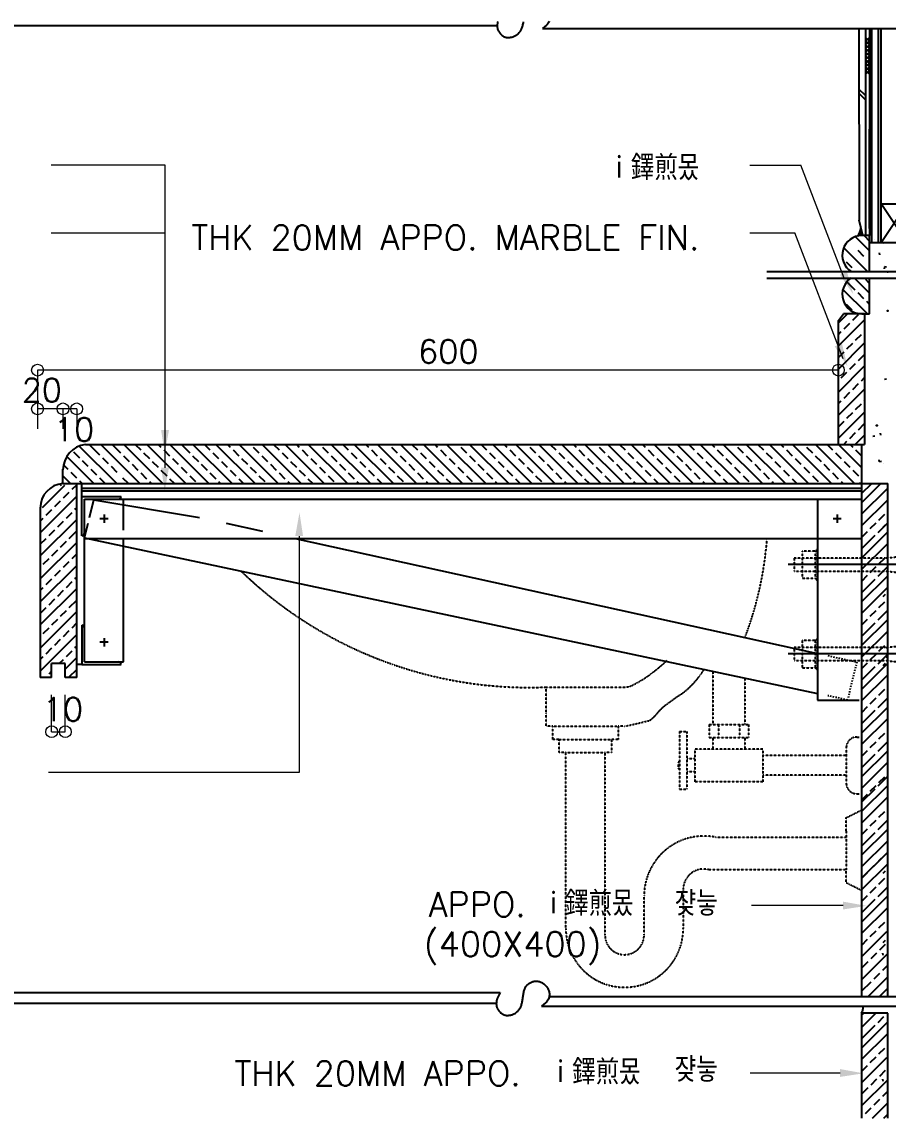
# Model space of a CAD drawing. Header units: inches. Extents: x -1249499 to 290957, y -589671 to 1013543.
# Drawn here: x -890454 to -889821, y 251000 to 251800 of the extents above; entities that cross this region are included whole.
import ezdxf

# ---------------------------------------------------------------- set-up
doc = ezdxf.new("R2010")
doc.units = ezdxf.units.IN
doc.header["$MEASUREMENT"] = 0
doc.linetypes.add('HIDDEN', pattern=[2, 1, -1])
doc.linetypes.add('HIDDEN2', pattern=[0.1875, 0.125, -0.0625])
for name, color, linetype in [('3', 2, 'Continuous'), ('31', 54, 'Continuous'), ('5', 5, 'Continuous'), ('9', 9, 'Continuous')]:
    doc.layers.add(name, color=color, linetype=linetype)
doc.layers.add('8', color=8, linetype='Continuous', lineweight=5)
doc.styles.add('HS', font='romans', dxfattribs={"bigfont": 'hs'})

# ---------------------------------------------------------------- blocks, each defined once
blk = doc.blocks.new('*X1538')
at = {"color": 0}
for p, q in [((12960.05, 20897.33), (12966.93, 20904.21)), ((12960.05, 20879.65), (12980.05, 20899.65)), ((12964.36, 20892.8), (12968.78, 20897.22)), ((12970.99, 20899.42), (12975.41, 20903.84)), ((12960.05, 20888.49), (12962.15, 20890.59)), ((12979.83, 20890.59), (12980.05, 20890.81)), ((12960.05, 20861.97), (12980.05, 20881.97)), ((12966.57, 20877.33), (12970.99, 20881.75)), ((12973.2, 20883.96), (12977.62, 20888.38)), ((12960.05, 20870.81), (12964.36, 20875.12)), ((12975.41, 20868.49), (12979.83, 20872.91)), ((12960.05, 20844.3), (12980.05, 20864.3)), ((12968.78, 20861.86), (12973.2, 20866.28)), ((12962.15, 20855.23), (12966.57, 20859.65)), ((12977.62, 20853.02), (12980.05, 20855.46)), ((12970.99, 20846.39), (12975.41, 20850.81)), ((12960.05, 20826.62), (12980.05, 20846.62)), ((12964.36, 20839.76), (12968.78, 20844.18)), ((12960.05, 20835.46), (12962.15, 20837.55)), ((12973.2, 20830.92), (12977.62, 20835.34)), ((12979.83, 20837.55), (12980.05, 20837.78)), ((12960.05, 20808.94), (12980.05, 20828.94)), ((12960.05, 20817.78), (12964.36, 20822.08)), ((12966.57, 20824.29), (12970.99, 20828.71)), ((12968.78, 20808.83), (12973.2, 20813.25)), ((12975.41, 20815.46), (12979.83, 20819.88)), ((12964.16, 20804.21), (12966.57, 20806.62)), ((12973, 20804.21), (12980.05, 20811.26))]:
    blk.add_line(p, q, dxfattribs=at)

msp = doc.modelspace()

# ---------------------------------------------------------------- linework, layer by layer
at = {"layer": '3'}
for p, q in [((-889842.47, 251795.23), (-889842.38, 251655.25)), ((-889837.7, 251795.23), (-889837.62, 251644.05)), ((-889834.85, 251795.23), (-889834.85, 251644.09)), ((-889826.28, 251638.62), (-889826.28, 251795.23)), ((-889834.85, 251649.11), (-889834.85, 251721.61)), ((-889834.85, 251662.68), (-889834.85, 251649.11)), ((-889839.59, 251644.05), (-889842.38, 251655.25)), ((-889834.72, 251644.1), (-889840.37, 251644)), ((-889834.72, 251617.74), (-889834.72, 251644.1)), ((-889826.28, 251638.62), (-889834.72, 251638.62)), ((-889834.72, 251586.86), (-889834.72, 251613.06)), ((-889857.46, 251582.11), (-889853.89, 251586.87)), ((-889838.41, 251586.87), (-889853.89, 251586.87)), ((-889840.37, 251586.86), (-889834.72, 251586.86)), ((-889838.41, 251586.87), (-889838.41, 251491.63)), ((-889857.46, 251491.63), (-889857.46, 251582.11)), ((-890407.31, 251491.63), (-889838.41, 251491.63)), ((-889840.54, 251491.63), (-889840.54, 251088.82)), ((-890423.65, 251463.06), (-890423.65, 251473.53)), ((-889824.41, 251477.37), (-889824.41, 251477.37)), ((-890423.65, 251463.06), (-889840.54, 251463.06)), ((-890413.65, 251321.63), (-890413.65, 251463.06)), ((-889840.54, 251463.06), (-889821.49, 251463.06)), ((-889821.49, 251088.82), (-889821.49, 251463.06)), ((-890440.22, 251445.06), (-890440.22, 251321.63)), ((-890431.93, 251321.63), (-890431.93, 251331.63)), ((-890421.93, 251331.63), (-890431.93, 251331.63)), ((-890421.93, 251321.63), (-890421.93, 251331.63)), ((-890431.93, 251321.63), (-890440.22, 251321.63)), ((-890413.65, 251321.63), (-890421.93, 251321.63)), ((-889821.49, 251076.61), (-889840.54, 251076.61)), ((-889840.54, 251076.61), (-889840.54, 251000.01)), ((-889821.49, 251000.01), (-889821.49, 251076.61))]:
    msp.add_line(p, q, dxfattribs=at)
msp.add_lwpolyline([(-889807.23, 251638.62), (-889826.28, 251638.62), (-889826.28, 251667.19), (-889807.23, 251667.19)], close=True, dxfattribs=at)
for centre, radius, start, end in [((-889840.37, 251629.71), 14.29, 90, 236.93324), ((-889840.37, 251601.14), 14.29, 123.45155, 270), ((-890404.69, 251472.85), 18.96, 97.95873, 179.37248), ((-890422.41, 251445.29), 17.81, 93.98161, 180.75089)]:
    msp.add_arc(centre, radius, start, end, dxfattribs=at)
at = {"layer": '31'}
for p, q in [((-890409.84, 251424.96), (-890409.84, 251463.06)), ((-890409.84, 251457.66), (-889840.54, 251457.66)), ((-890409.84, 251453.54), (-890381.27, 251453.54)), ((-890407.93, 251332.97), (-890407.93, 251451.63)), ((-890407.93, 251451.63), (-889840.54, 251451.63)), ((-890404.25, 251438.4), (-890401.11, 251451.17)), ((-890401.11, 251451.17), (-890323.96, 251438.4)), ((-890379.36, 251429.08), (-890379.36, 251451.63)), ((-889872.69, 251451.63), (-889872.69, 251304.93)), ((-890393.65, 251440.36), (-890393.65, 251434.33)), ((-889858.41, 251440.36), (-889858.41, 251434.33)), ((-890407.93, 251423.43), (-890405.3, 251434.12)), ((-890390.63, 251437.35), (-890396.66, 251437.35)), ((-890304.54, 251434.12), (-890278.06, 251428.3)), ((-889855.39, 251437.35), (-889861.42, 251437.35)), ((-890407.93, 251423.43), (-889872.69, 251309.89)), ((-890407.93, 251423.06), (-889840.54, 251423.06)), ((-890379.36, 251332.97), (-890379.36, 251423.06)), ((-890254.24, 251423.06), (-889872.69, 251339.14)), ((-890409.84, 251359.63), (-890409.84, 251331.06)), ((-890390.63, 251347.25), (-890396.66, 251347.25)), ((-890393.65, 251350.27), (-890393.65, 251344.24)), ((-890409.84, 251331.06), (-890413.65, 251331.06)), ((-890409.84, 251331.06), (-890381.27, 251331.06)), ((-890407.93, 251332.97), (-890379.36, 251332.97)), ((-889872.69, 251304.93), (-889842.22, 251304.93)), ((-889844.12, 251278.03), (-889842.22, 251278.03)), ((-889844.12, 251236.66), (-889842.22, 251236.66))]:
    msp.add_line(p, q, dxfattribs=at)
at = {"layer": '31', "linetype": 'HIDDEN2'}
for p, q in [((-889823.17, 251408.72), (-889793.43, 251411.84)), ((-889823.17, 251399.2), (-889793.43, 251396.08)), ((-889823.17, 251343.44), (-889793.43, 251346.56)), ((-889823.17, 251333.92), (-889793.43, 251330.8)), ((-889949.05, 251326.69), (-889949.05, 251287.34)), ((-889925.86, 251321.59), (-889925.86, 251287.34)), ((-890070.79, 251314.49), (-890042.22, 251314.49)), ((-890070.79, 251295.44), (-890070.79, 251314.49)), ((-890042.22, 251314.49), (-890013.65, 251314.49)), ((-889974.07, 251308.25), (-889985.08, 251300.2)), ((-890070.79, 251285.92), (-890070.79, 251295.44)), ((-890066.03, 251285.92), (-890070.79, 251285.92)), ((-890066.03, 251276.39), (-890066.03, 251285.92)), ((-890018.41, 251285.92), (-890018.41, 251276.39)), ((-890013.65, 251285.92), (-890018.41, 251285.92)), ((-889973.62, 251282.03), (-889973.62, 251240.07)), ((-889973.62, 251282.03), (-889968.1, 251282.03)), ((-889968.1, 251282.03), (-889968.1, 251240.07)), ((-889951.74, 251287.34), (-889951.74, 251277.81)), ((-889951.74, 251287.34), (-889923.17, 251287.34)), ((-889945.14, 251287.34), (-889945.14, 251277.81)), ((-889929.77, 251287.34), (-889929.77, 251277.81)), ((-889923.17, 251287.34), (-889923.17, 251277.81)), ((-890061.27, 251276.39), (-890066.03, 251276.39)), ((-890061.27, 251266.87), (-890061.27, 251276.39)), ((-890061.27, 251276.39), (-890023.17, 251276.39)), ((-890018.41, 251276.39), (-890023.17, 251276.39)), ((-890023.17, 251276.39), (-890023.17, 251266.87)), ((-889951.74, 251277.81), (-889923.17, 251277.81)), ((-889949.05, 251277.81), (-889949.05, 251269.25)), ((-889925.86, 251277.81), (-889925.86, 251269.25)), ((-890056.5, 251266.87), (-890061.27, 251266.87)), ((-890056.5, 251266.87), (-890027.93, 251266.87)), ((-890056.5, 251138.3), (-890056.5, 251266.87)), ((-890027.93, 251266.87), (-890027.93, 251133.54)), ((-890023.17, 251266.87), (-890027.93, 251266.87)), ((-889912.55, 251269.25), (-889962.37, 251269.25)), ((-889962.37, 251269.25), (-889962.37, 251245.44)), ((-889912.55, 251269.25), (-889912.55, 251245.44)), ((-889851.74, 251264.49), (-889912.55, 251264.49)), ((-889851.74, 251270.41), (-889851.74, 251244.28)), ((-889973.62, 251259.73), (-889974.58, 251259.73)), ((-889974.58, 251259.73), (-889974.58, 251254.96)), ((-889962.37, 251262.11), (-889968.1, 251262.11)), ((-889973.62, 251254.96), (-889974.58, 251254.96)), ((-889962.37, 251252.58), (-889968.1, 251252.58)), ((-889851.74, 251250.2), (-889912.55, 251250.2)), ((-889973.62, 251240.07), (-889968.1, 251240.07)), ((-889912.55, 251245.44), (-889962.37, 251245.44)), ((-889851.74, 251219.25), (-889840.54, 251224.85)), ((-889851.74, 251209.73), (-889851.74, 251219.25)), ((-889851.74, 251209.73), (-889851.74, 251181.16)), ((-889946.98, 251204.96), (-889851.74, 251204.96)), ((-889840.54, 251166.03), (-889851.74, 251171.63)), ((-889999.36, 251133.54), (-889999.36, 251162.11))]:
    msp.add_line(p, q, dxfattribs=at)
for points in [[(-889823.17, 251408.72), (-889872.69, 251408.72), (-889889.78, 251408.72), (-889889.78, 251399.2), (-889823.17, 251399.2)], [(-889872.69, 251415.5), (-889874.37, 251413.69), (-889884.04, 251413.69), (-889884.04, 251393.9), (-889874.37, 251393.9), (-889872.69, 251392.09), (-889872.69, 251415.5), (-889874.37, 251413.69), (-889874.37, 251393.9)], [(-889872.69, 251350.22), (-889874.37, 251348.41), (-889884.04, 251348.41), (-889884.04, 251328.62), (-889874.37, 251328.62), (-889872.69, 251326.81), (-889872.69, 251350.22), (-889874.37, 251348.41), (-889874.37, 251328.62)], [(-889823.17, 251343.44), (-889872.69, 251343.44), (-889889.78, 251343.44), (-889889.78, 251333.92), (-889823.17, 251333.92)]]:
    msp.add_lwpolyline(points, dxfattribs=at)
at = {"layer": '31', "linetype": 'HIDDEN'}
msp.add_lwpolyline([(-889865.16, 251337.48), (-889844.01, 251332.83), (-889850.84, 251305.09), (-889865.16, 251308.24)], dxfattribs=at)
at = {"layer": '31', "linetype": 'HIDDEN2'}
for points in [[(-890066.03, 251285.92), (-890042.22, 251285.92), (-890018.41, 251285.92, 0.009146)], [(-889851.74, 251171.63), (-889851.74, 251181.16), (-889951.74, 251181.16, 0.5), (-889970.79, 251166.87), (-889970.79, 251138.3, -1), (-890056.5, 251138.3), (-890056.5, 251143.06)]]:
    msp.add_lwpolyline(points, format="xyb", dxfattribs=at)
at = {"layer": '31'}
for centre, radius, start, end in [((-890383.18, 251453.54), 1.92, 273.84182, 359.80999), ((-890409.84, 251426.88), 1.92, 270.19001, 356.15818), ((-890409.84, 251357.72), 1.92, 3.84182, 89.80999), ((-890383.18, 251331.05), 1.92, 0.19001, 86.15818), ((-889850.18, 251081.91), 11, 331.19435, 358.25143)]:
    msp.add_arc(centre, radius, start, end, dxfattribs=at)
at = {"layer": '31', "linetype": 'HIDDEN2'}
for centre, radius, start, end in [((-890165.49, 251442.14), 256.64, 339.14924, 355.7373), ((-890083.14, 251617.66), 303.42, 226.05215, 272.33325), ((-890066.39, 251421.74), 121.26, 306.30066, 313.69951), ((-890040.87, 251383.95), 102.39, 323.1301, 326.89277), ((-890049.39, 251398.6), 92.55, 296.56505, 306.30066), ((-890012.96, 251363.02), 67.52, 314.04273, 323.1301), ((-890013.65, 251327.11), 12.62, 270, 296.56505), ((-889998.46, 251348.03), 46.65, 301.52195, 314.04273), ((-889955.63, 251266.15), 45.02, 130.85621, 141.01002), ((-890115.26, 251766.44), 491.14, 281.94026, 284.03624), ((-889997.21, 251294.24), 4.41, 284.03624, 306.28788), ((-890007.31, 251307.99), 21.48, 306.28788, 321.01002), ((-889844.12, 251270.41), 7.62, 90, 180), ((-889844.12, 251244.28), 7.62, 180, 270), ((-889955.64, 251162.11), 43.72, 78.57881, 180), ((-890013.65, 251133.54), 14.29, 180, 0)]:
    msp.add_arc(centre, radius, start, end, dxfattribs=at)
at = {"layer": '5', "linetype": 'Continuous'}
for p, q in [((-890690.01, 251797.43), (-890106.6, 251797.43)), ((-890073.53, 251795.23), (-889446.84, 251795.23)), ((-890697.48, 251091.61), (-890104.38, 251091.61)), ((-890068.6, 251088.82), (-889448.72, 251088.82)), ((-890697.48, 251083.82), (-890107.25, 251083.82)), ((-890074.17, 251081.61), (-889448.72, 251081.61))]:
    msp.add_line(p, q, dxfattribs=at)
at = {"layer": '5'}
for p, q in [((-889832.99, 251638.62), (-889832.99, 251795.23)), ((-889828.13, 251638.62), (-889828.13, 251795.23)), ((-889834.85, 251785.8), (-889837.7, 251788.65)), ((-889837.7, 251785.8), (-889834.85, 251788.65)), ((-889837.7, 251783.17), (-889834.85, 251786.02)), ((-889834.85, 251783.17), (-889837.7, 251786.02)), ((-889834.85, 251780.44), (-889837.7, 251783.29)), ((-889837.7, 251780.44), (-889834.85, 251783.29)), ((-889837.7, 251777.81), (-889834.85, 251780.66)), ((-889834.85, 251777.81), (-889837.7, 251780.66)), ((-889834.85, 251775.07), (-889837.7, 251777.93)), ((-889837.7, 251775.07), (-889834.85, 251777.93)), ((-889837.7, 251772.45), (-889834.85, 251775.3)), ((-889834.85, 251772.45), (-889837.7, 251775.3)), ((-889834.85, 251769.71), (-889837.7, 251772.57)), ((-889837.7, 251769.71), (-889834.85, 251772.57)), ((-889837.7, 251767.09), (-889834.85, 251769.94)), ((-889834.85, 251767.09), (-889837.7, 251769.94)), ((-889834.85, 251764.35), (-889837.7, 251767.21)), ((-889837.7, 251764.35), (-889834.85, 251767.21)), ((-889837.7, 251761.73), (-889834.85, 251764.58)), ((-889834.85, 251761.73), (-889837.7, 251764.58)), ((-889837.7, 251746.12), (-889842.47, 251750.89)), ((-889837.7, 251743.12), (-889842.47, 251747.88)), ((-889807.23, 251638.62), (-889826.28, 251667.19)), ((-889807.23, 251667.19), (-889826.28, 251638.62)), ((-889834.7, 251632.88), (-889845.04, 251643.22)), ((-889838.8, 251644.03), (-889834.72, 251639.95)), ((-889831.38, 251641.37), (-889831.38, 251641.37)), ((-889836.28, 251617.74), (-889853.61, 251635.08)), ((-889843.39, 251633.27), (-889839.18, 251629.06)), ((-889824.4, 251638.11), (-889824.4, 251638.11)), ((-889851.81, 251624.85), (-889847.6, 251620.64)), ((-889827.31, 251629.9), (-889827.57, 251631.43)), ((-889909.81, 251617.74), (-889750.82, 251617.74)), ((-889823.78, 251621.2), (-889824.04, 251619.67)), ((-889822.37, 251620.96), (-889823.78, 251621.2)), ((-889909.81, 251613.06), (-889753.16, 251613.06)), ((-889851.32, 251610.32), (-889845.5, 251604.49)), ((-889834.7, 251602), (-889845.77, 251613.06)), ((-889837.76, 251612.1), (-889835.41, 251609.75)), ((-889836.28, 251586.86), (-889854.19, 251604.77)), ((-889843.39, 251602.38), (-889839.18, 251598.18)), ((-889851.81, 251593.97), (-889847.6, 251589.76)), ((-889837.08, 251596.07), (-889834.72, 251593.72)), ((-889822.37, 251539.3), (-889823.78, 251539.06)), ((-889830.96, 251497.61), (-889832.36, 251497.37)), ((-889826.54, 251498.37), (-889826.8, 251499.91)), ((-890384.39, 251463.06), (-890411.5, 251490.17)), ((-890404.54, 251491.63), (-890396.96, 251484.05)), ((-890367.55, 251463.06), (-890396.12, 251491.63)), ((-890387.71, 251491.63), (-890381.58, 251485.51)), ((-890350.72, 251463.06), (-890379.29, 251491.63)), ((-890370.87, 251491.63), (-890366.85, 251487.61)), ((-890333.88, 251463.06), (-890362.45, 251491.63)), ((-890354.03, 251491.63), (-890352.12, 251489.72)), ((-890350.01, 251487.61), (-890345.8, 251483.4)), ((-890317.04, 251463.06), (-890345.62, 251491.63)), ((-890337.2, 251491.63), (-890331.07, 251485.51)), ((-890300.21, 251463.06), (-890328.78, 251491.63)), ((-890320.36, 251491.63), (-890316.34, 251487.61)), ((-890283.37, 251463.06), (-890311.94, 251491.63)), ((-890303.53, 251491.63), (-890301.61, 251489.72)), ((-890299.51, 251487.61), (-890295.3, 251483.4)), ((-890266.54, 251463.06), (-890295.11, 251491.63)), ((-890284.77, 251489.72), (-890280.57, 251485.51)), ((-890249.7, 251463.06), (-890278.27, 251491.63)), ((-890269.85, 251491.63), (-890265.83, 251487.61)), ((-890232.86, 251463.06), (-890261.44, 251491.63)), ((-890253.02, 251491.63), (-890251.1, 251489.72)), ((-890249, 251487.61), (-890244.79, 251483.4)), ((-890216.03, 251463.06), (-890244.6, 251491.63)), ((-890234.27, 251489.72), (-890230.06, 251485.51)), ((-890199.19, 251463.06), (-890227.76, 251491.63)), ((-890219.35, 251491.63), (-890215.33, 251487.61)), ((-890182.36, 251463.06), (-890210.93, 251491.63)), ((-890202.51, 251491.63), (-890200.6, 251489.72)), ((-890198.49, 251487.61), (-890194.28, 251483.4)), ((-890165.52, 251463.06), (-890194.09, 251491.63)), ((-890183.76, 251489.72), (-890179.55, 251485.51)), ((-890148.69, 251463.06), (-890177.26, 251491.63)), ((-890168.84, 251491.63), (-890164.82, 251487.61)), ((-890131.85, 251463.06), (-890160.42, 251491.63)), ((-890152, 251491.63), (-890150.09, 251489.72)), ((-890147.98, 251487.61), (-890143.77, 251483.4)), ((-890115.01, 251463.06), (-890143.58, 251491.63)), ((-890133.25, 251489.72), (-890129.04, 251485.51)), ((-890098.18, 251463.06), (-890126.75, 251491.63)), ((-890118.33, 251491.63), (-890114.31, 251487.61)), ((-890081.34, 251463.06), (-890109.91, 251491.63)), ((-890101.5, 251491.63), (-890099.58, 251489.72)), ((-890097.48, 251487.61), (-890093.27, 251483.4)), ((-890064.51, 251463.06), (-890093.08, 251491.63)), ((-890082.74, 251489.72), (-890078.54, 251485.51)), ((-890047.67, 251463.06), (-890076.24, 251491.63)), ((-890067.82, 251491.63), (-890063.8, 251487.61)), ((-890030.83, 251463.06), (-890059.41, 251491.63)), ((-890050.99, 251491.63), (-890049.07, 251489.72)), ((-890046.97, 251487.61), (-890042.76, 251483.4)), ((-890014, 251463.06), (-890042.57, 251491.63)), ((-890032.24, 251489.72), (-890028.03, 251485.51)), ((-889997.16, 251463.06), (-890025.73, 251491.63)), ((-890017.32, 251491.63), (-890013.3, 251487.61)), ((-889980.33, 251463.06), (-890008.9, 251491.63)), ((-890000.48, 251491.63), (-889998.56, 251489.72)), ((-889996.46, 251487.61), (-889992.25, 251483.4)), ((-889963.49, 251463.06), (-889992.06, 251491.63)), ((-889981.73, 251489.72), (-889977.52, 251485.51)), ((-889946.65, 251463.06), (-889975.23, 251491.63)), ((-889966.81, 251491.63), (-889962.79, 251487.61)), ((-889929.82, 251463.06), (-889958.39, 251491.63)), ((-889949.97, 251491.63), (-889948.06, 251489.72)), ((-889945.95, 251487.61), (-889941.74, 251483.4)), ((-889912.98, 251463.06), (-889941.55, 251491.63)), ((-889931.22, 251489.72), (-889927.01, 251485.51)), ((-889896.15, 251463.06), (-889924.72, 251491.63)), ((-889916.3, 251491.63), (-889912.28, 251487.61)), ((-889879.31, 251463.06), (-889907.88, 251491.63)), ((-889899.46, 251491.63), (-889897.55, 251489.72)), ((-889895.45, 251487.61), (-889891.24, 251483.4)), ((-889862.48, 251463.06), (-889891.05, 251491.63)), ((-889880.71, 251489.72), (-889876.5, 251485.51)), ((-889877.48, 251491.35), (-889877.2, 251491.63)), ((-889845.64, 251463.06), (-889874.21, 251491.63)), ((-889865.79, 251491.63), (-889861.77, 251487.61)), ((-889840.54, 251474.8), (-889857.38, 251491.63)), ((-889848.96, 251491.63), (-889847.04, 251489.72)), ((-889844.94, 251487.61), (-889840.73, 251483.4)), ((-890401.22, 251463.06), (-890420.88, 251482.72)), ((-890415.9, 251486.15), (-890411.69, 251481.94)), ((-890409.58, 251479.84), (-890405.38, 251475.63)), ((-890394.85, 251481.94), (-890390.64, 251477.73)), ((-890379.48, 251483.4), (-890375.27, 251479.19)), ((-890364.75, 251485.51), (-890360.54, 251481.3)), ((-890343.7, 251481.3), (-890339.49, 251477.09)), ((-890328.97, 251483.4), (-890324.76, 251479.19)), ((-890314.24, 251485.51), (-890310.03, 251481.3)), ((-890293.19, 251481.3), (-890288.98, 251477.09)), ((-890278.46, 251483.4), (-890274.25, 251479.19)), ((-890263.73, 251485.51), (-890259.52, 251481.3)), ((-890242.69, 251481.3), (-890238.48, 251477.09)), ((-890227.95, 251483.4), (-890223.74, 251479.19)), ((-890213.22, 251485.51), (-890209.01, 251481.3)), ((-890192.18, 251481.3), (-890187.97, 251477.09)), ((-890177.45, 251483.4), (-890173.24, 251479.19)), ((-890162.71, 251485.51), (-890158.51, 251481.3)), ((-890141.67, 251481.3), (-890137.46, 251477.09)), ((-890126.94, 251483.4), (-890122.73, 251479.19)), ((-890112.21, 251485.51), (-890108, 251481.3)), ((-890091.16, 251481.3), (-890086.95, 251477.09)), ((-890076.43, 251483.4), (-890072.22, 251479.19)), ((-890061.7, 251485.51), (-890057.49, 251481.3)), ((-890040.65, 251481.3), (-890036.45, 251477.09)), ((-890025.92, 251483.4), (-890021.71, 251479.19)), ((-890011.19, 251485.51), (-890006.98, 251481.3)), ((-889990.15, 251481.3), (-889985.94, 251477.09)), ((-889975.42, 251483.4), (-889971.21, 251479.19)), ((-889960.68, 251485.51), (-889956.48, 251481.3)), ((-889939.64, 251481.3), (-889935.43, 251477.09)), ((-889924.91, 251483.4), (-889920.7, 251479.19)), ((-889910.18, 251485.51), (-889905.97, 251481.3)), ((-889889.13, 251481.3), (-889884.92, 251477.09)), ((-889874.4, 251483.4), (-889870.19, 251479.19)), ((-889859.67, 251485.51), (-889855.46, 251481.3)), ((-889827.51, 251478.85), (-889827.77, 251480.38)), ((-890423.26, 251476.68), (-890420.11, 251473.53)), ((-890403.27, 251473.53), (-890399.06, 251469.32)), ((-890388.54, 251475.63), (-890384.33, 251471.42)), ((-890373.16, 251477.09), (-890368.95, 251472.88)), ((-890358.43, 251479.19), (-890354.22, 251474.99)), ((-890352.12, 251472.88), (-890347.91, 251468.67)), ((-890337.39, 251474.99), (-890333.18, 251470.78)), ((-890322.66, 251477.09), (-890318.45, 251472.88)), ((-890307.92, 251479.19), (-890303.72, 251474.99)), ((-890301.61, 251472.88), (-890297.4, 251468.67)), ((-890286.88, 251474.99), (-890282.67, 251470.78)), ((-890272.15, 251477.09), (-890267.94, 251472.88)), ((-890257.42, 251479.19), (-890253.21, 251474.99)), ((-890251.1, 251472.88), (-890246.89, 251468.67)), ((-890236.37, 251474.99), (-890232.16, 251470.78)), ((-890221.64, 251477.09), (-890217.43, 251472.88)), ((-890206.91, 251479.19), (-890202.7, 251474.99)), ((-890200.6, 251472.88), (-890196.39, 251468.67)), ((-890185.86, 251474.99), (-890181.66, 251470.78)), ((-890171.13, 251477.09), (-890166.92, 251472.88)), ((-890156.4, 251479.19), (-890152.19, 251474.99)), ((-890150.09, 251472.88), (-890145.88, 251468.67)), ((-890135.36, 251474.99), (-890131.15, 251470.78)), ((-890120.63, 251477.09), (-890116.42, 251472.88)), ((-890105.89, 251479.19), (-890101.68, 251474.99)), ((-890099.58, 251472.88), (-890095.37, 251468.67)), ((-890084.85, 251474.99), (-890080.64, 251470.78)), ((-890070.12, 251477.09), (-890065.91, 251472.88)), ((-890055.39, 251479.19), (-890051.18, 251474.99)), ((-890049.07, 251472.88), (-890044.86, 251468.67)), ((-890034.34, 251474.99), (-890030.13, 251470.78)), ((-890019.61, 251477.09), (-890015.4, 251472.88)), ((-890004.88, 251479.19), (-890000.67, 251474.99)), ((-889998.56, 251472.88), (-889994.36, 251468.67)), ((-889983.83, 251474.99), (-889979.62, 251470.78)), ((-889969.1, 251477.09), (-889964.89, 251472.88)), ((-889954.37, 251479.19), (-889950.16, 251474.99)), ((-889948.06, 251472.88), (-889943.85, 251468.67)), ((-889933.33, 251474.99), (-889929.12, 251470.78)), ((-889918.59, 251477.09), (-889914.39, 251472.88)), ((-889903.86, 251479.19), (-889899.65, 251474.99)), ((-889897.55, 251472.88), (-889893.34, 251468.67)), ((-889882.82, 251474.99), (-889878.61, 251470.78)), ((-889868.09, 251477.09), (-889863.88, 251472.88)), ((-889853.36, 251479.19), (-889849.15, 251474.99)), ((-889847.04, 251472.88), (-889842.83, 251468.67)), ((-889826.1, 251479.09), (-889827.51, 251478.85)), ((-890418.06, 251463.06), (-890423.65, 251468.65)), ((-890418, 251471.42), (-890413.79, 251467.21)), ((-890411.69, 251465.11), (-890409.64, 251463.06)), ((-890396.96, 251467.21), (-890392.75, 251463)), ((-890380.12, 251467.21), (-890375.91, 251463)), ((-890366.85, 251470.78), (-890362.64, 251466.57)), ((-890360.54, 251464.46), (-890359.13, 251463.06)), ((-890345.8, 251466.57), (-890342.3, 251463.06)), ((-890331.07, 251468.67), (-890326.86, 251464.46)), ((-890316.34, 251470.78), (-890312.13, 251466.57)), ((-890310.03, 251464.46), (-890308.63, 251463.06)), ((-890295.3, 251466.57), (-890291.79, 251463.06)), ((-890280.57, 251468.67), (-890276.36, 251464.46)), ((-890265.83, 251470.78), (-890261.63, 251466.57)), ((-890259.52, 251464.46), (-890258.12, 251463.06)), ((-890244.79, 251466.57), (-890241.28, 251463.06)), ((-890230.06, 251468.67), (-890225.85, 251464.46)), ((-890215.33, 251470.78), (-890211.12, 251466.57)), ((-890209.01, 251464.46), (-890207.61, 251463.06)), ((-890194.28, 251466.57), (-890190.77, 251463.06)), ((-890179.55, 251468.67), (-890175.34, 251464.46)), ((-890164.82, 251470.78), (-890160.61, 251466.57)), ((-890158.51, 251464.46), (-890157.1, 251463.06)), ((-890143.77, 251466.57), (-890140.27, 251463.06)), ((-890129.04, 251468.67), (-890124.83, 251464.46)), ((-890114.31, 251470.78), (-890110.1, 251466.57)), ((-890108, 251464.46), (-890106.6, 251463.06)), ((-890093.27, 251466.57), (-890089.76, 251463.06)), ((-890078.54, 251468.67), (-890074.33, 251464.46)), ((-890063.8, 251470.78), (-890059.59, 251466.57)), ((-890057.49, 251464.46), (-890056.09, 251463.06)), ((-890042.76, 251466.57), (-890039.25, 251463.06)), ((-890028.03, 251468.67), (-890023.82, 251464.46)), ((-890013.3, 251470.78), (-890009.09, 251466.57)), ((-890006.98, 251464.46), (-890005.58, 251463.06)), ((-889992.25, 251466.57), (-889988.74, 251463.06)), ((-889977.52, 251468.67), (-889973.31, 251464.46)), ((-889962.79, 251470.78), (-889958.58, 251466.57)), ((-889956.48, 251464.46), (-889955.07, 251463.06)), ((-889941.74, 251466.57), (-889938.24, 251463.06)), ((-889927.01, 251468.67), (-889922.8, 251464.46)), ((-889912.28, 251470.78), (-889908.07, 251466.57)), ((-889905.97, 251464.46), (-889904.57, 251463.06)), ((-889891.24, 251466.57), (-889887.73, 251463.06)), ((-889876.5, 251468.67), (-889872.3, 251464.46)), ((-889861.77, 251470.78), (-889857.56, 251466.57)), ((-889855.46, 251464.46), (-889854.06, 251463.06)), ((-889840.73, 251466.57), (-889840.54, 251466.38)), ((-890422.63, 251461.61), (-890438.78, 251445.46)), ((-890426.42, 251463), (-890425.02, 251461.6)), ((-890423.29, 251452.52), (-890419.08, 251456.73)), ((-890416.98, 251458.84), (-890413.65, 251462.17)), ((-890409.84, 251459.57), (-889840.54, 251459.57)), ((-890401.5, 251462.89), (-890401.32, 251463.06)), ((-889840.54, 251463.06), (-889842.22, 251463.06)), ((-889841.68, 251462.97), (-889841.59, 251463.06)), ((-889840.54, 251449.04), (-889826.52, 251463.06)), ((-889840.54, 251455.72), (-889833.2, 251463.06)), ((-889840.54, 251440.62), (-889821.49, 251459.67)), ((-890413.65, 251453.75), (-890440.22, 251427.18)), ((-890429.61, 251446.21), (-890425.4, 251450.42)), ((-889840.54, 251432.2), (-889821.49, 251451.25)), ((-890435.92, 251439.9), (-890431.71, 251444.1)), ((-890421.19, 251437.79), (-890416.98, 251442)), ((-890414.88, 251444.1), (-890413.65, 251445.33)), ((-889827.86, 251436.46), (-889823.66, 251440.67)), ((-890440.22, 251435.6), (-890438.02, 251437.79)), ((-890413.65, 251436.91), (-890440.22, 251410.34)), ((-890427.5, 251431.48), (-890423.29, 251435.69)), ((-889834.18, 251430.15), (-889829.97, 251434.35)), ((-889828.49, 251427.42), (-889821.49, 251434.41)), ((-889824.85, 251431.22), (-889823.17, 251432.9)), ((-890433.82, 251425.16), (-890429.61, 251429.37)), ((-890419.08, 251423.06), (-890413.65, 251428.5)), ((-889840.54, 251408.68), (-889821.49, 251427.73)), ((-889840.54, 251415.36), (-889830.59, 251425.31)), ((-889840.49, 251423.83), (-889836.28, 251428.04)), ((-890440.22, 251418.76), (-890435.92, 251423.06)), ((-890413.65, 251420.08), (-890440.22, 251393.51)), ((-890425.4, 251416.75), (-890421.19, 251420.96)), ((-889840.54, 251400.26), (-889821.49, 251419.31)), ((-890438.02, 251404.12), (-890433.82, 251408.33)), ((-890431.71, 251410.43), (-890427.5, 251414.64)), ((-890416.98, 251408.33), (-890413.65, 251411.66)), ((-889827.86, 251404.52), (-889823.66, 251408.73)), ((-890413.65, 251403.24), (-890440.22, 251376.67)), ((-890440.22, 251401.93), (-890440.13, 251402.01)), ((-890429.61, 251395.7), (-890425.4, 251399.91)), ((-890423.29, 251402.01), (-890419.08, 251406.22)), ((-889834.18, 251398.21), (-889829.97, 251402.42)), ((-889828.49, 251395.48), (-889821.49, 251402.48)), ((-890435.92, 251389.39), (-890431.71, 251393.6)), ((-890414.88, 251393.6), (-890413.65, 251394.83)), ((-889840.54, 251376.75), (-889821.49, 251395.79)), ((-889840.54, 251383.43), (-889830.59, 251393.38)), ((-889840.49, 251391.9), (-889836.28, 251396.1)), ((-890440.22, 251385.09), (-890438.02, 251387.28)), ((-890413.65, 251386.41), (-890440.22, 251359.84)), ((-890427.5, 251380.97), (-890423.29, 251385.18)), ((-890421.19, 251387.28), (-890416.98, 251391.49)), ((-889840.54, 251368.33), (-889821.49, 251387.37)), ((-890433.82, 251374.66), (-890429.61, 251378.87)), ((-890419.08, 251372.55), (-890413.65, 251377.99)), ((-889827.86, 251372.59), (-889823.66, 251376.8)), ((-889824.85, 251380.72), (-889823.17, 251382.39)), ((-890440.22, 251368.25), (-890435.92, 251372.55)), ((-890413.47, 251369.75), (-890440.22, 251343)), ((-890425.4, 251366.24), (-890421.19, 251370.45)), ((-889834.18, 251366.27), (-889829.97, 251370.48)), ((-889828.49, 251363.55), (-889821.49, 251370.54)), ((-890431.71, 251359.93), (-890427.5, 251364.13)), ((-890416.98, 251357.82), (-890413.47, 251361.33)), ((-889840.54, 251344.81), (-889821.49, 251363.86)), ((-889840.54, 251351.49), (-889830.59, 251361.44)), ((-889840.49, 251359.96), (-889836.28, 251364.17)), ((-890413.47, 251352.91), (-890440.22, 251326.16)), ((-890438.02, 251353.61), (-890433.82, 251357.82)), ((-890423.29, 251351.51), (-890419.08, 251355.72)), ((-889840.54, 251336.39), (-889821.49, 251355.44)), ((-890440.22, 251351.42), (-890440.13, 251351.51)), ((-890429.61, 251345.19), (-890425.4, 251349.4)), ((-890414.88, 251343.09), (-890413.47, 251344.49)), ((-889827.86, 251340.65), (-889823.66, 251344.86)), ((-890440.22, 251334.58), (-890438.02, 251336.78)), ((-890435.92, 251338.88), (-890431.71, 251343.09)), ((-890413.47, 251336.07), (-890421.93, 251327.61)), ((-890421.19, 251336.78), (-890416.98, 251340.98)), ((-889834.18, 251334.34), (-889829.97, 251338.55)), ((-889828.49, 251331.61), (-889821.49, 251338.6)), ((-890426.33, 251331.63), (-890423.29, 251334.67)), ((-889840.54, 251312.87), (-889821.49, 251331.92)), ((-889840.54, 251319.56), (-889830.59, 251329.51)), ((-889840.49, 251328.02), (-889836.28, 251332.23)), ((-889824.85, 251330.21), (-889823.17, 251331.88)), ((-890436.33, 251321.63), (-890435.92, 251322.04)), ((-890433.82, 251324.15), (-890431.93, 251326.03)), ((-890419.08, 251322.04), (-890413.65, 251327.48)), ((-889840.54, 251304.45), (-889821.49, 251323.5)), ((-889827.86, 251308.71), (-889823.66, 251312.92)), ((-889834.18, 251302.4), (-889829.97, 251306.61)), ((-889828.49, 251299.67), (-889821.49, 251306.67)), ((-889840.54, 251280.94), (-889821.49, 251299.98)), ((-889840.54, 251287.62), (-889830.59, 251297.57)), ((-889840.49, 251296.09), (-889836.28, 251300.3)), ((-889840.54, 251272.52), (-889821.49, 251291.57)), ((-889827.86, 251276.78), (-889823.66, 251280.99)), ((-889834.18, 251270.46), (-889829.97, 251274.67)), ((-889828.49, 251267.74), (-889821.49, 251274.73)), ((-889840.54, 251249), (-889821.49, 251268.05)), ((-889840.54, 251255.68), (-889830.59, 251265.63)), ((-889840.49, 251264.15), (-889836.28, 251268.36)), ((-889840.54, 251240.58), (-889821.49, 251259.63)), ((-889828.49, 251242.48), (-889821.49, 251249.48)), ((-889827.86, 251244.84), (-889823.66, 251249.05)), ((-889840.54, 251223.75), (-889821.49, 251242.79)), ((-889840.54, 251230.43), (-889830.59, 251240.38)), ((-889834.18, 251238.53), (-889829.97, 251242.74)), ((-889840.54, 251215.33), (-889821.49, 251234.38)), ((-889840.49, 251232.21), (-889836.28, 251236.42)), ((-889827.86, 251219.59), (-889823.66, 251223.8)), ((-889834.18, 251213.27), (-889829.97, 251217.48)), ((-889828.49, 251210.55), (-889821.49, 251217.54)), ((-889840.54, 251191.81), (-889821.49, 251210.86)), ((-889840.54, 251198.49), (-889830.59, 251208.44)), ((-889840.49, 251206.96), (-889836.28, 251211.17)), ((-889840.54, 251183.39), (-889821.49, 251202.44)), ((-889840.54, 251174.97), (-889821.49, 251194.02)), ((-889827.86, 251187.65), (-889823.66, 251191.86)), ((-889840.54, 251166.56), (-889821.49, 251185.6)), ((-889834.18, 251181.34), (-889829.97, 251185.55)), ((-889840.49, 251175.02), (-889836.28, 251179.23)), ((-889824.85, 251178.69), (-889823.17, 251180.36)), ((-889834.18, 251164.5), (-889829.97, 251168.71)), ((-889828.49, 251161.78), (-889821.49, 251168.77)), ((-889827.86, 251170.82), (-889823.66, 251175.02)), ((-889840.54, 251143.04), (-889821.49, 251162.09)), ((-889840.54, 251149.72), (-889830.59, 251159.67)), ((-889840.49, 251158.19), (-889836.28, 251162.4)), ((-889840.54, 251134.62), (-889821.49, 251153.67)), ((-889840.54, 251117.78), (-889822.12, 251136.21)), ((-889834.18, 251132.57), (-889829.97, 251136.77)), ((-889827.86, 251138.88), (-889823.66, 251143.09)), ((-889840.49, 251126.25), (-889836.28, 251130.46)), ((-889824.85, 251128.18), (-889823.17, 251129.85)), ((-889840.54, 251100.95), (-889821.49, 251120)), ((-889833.56, 251116.35), (-889829.35, 251120.56)), ((-889827.24, 251122.67), (-889823.03, 251126.87)), ((-889824.91, 251118.84), (-889825.17, 251120.37)), ((-889839.87, 251110.04), (-889835.66, 251114.25)), ((-889825.14, 251107.93), (-889821.49, 251111.58)), ((-889831.45, 251101.62), (-889827.24, 251105.83)), ((-889840.54, 251092.53), (-889833.56, 251099.52)), ((-889835.84, 251088.82), (-889821.49, 251103.16)), ((-889827.42, 251088.82), (-889821.49, 251094.74)), ((-889840.54, 251066.18), (-889830.11, 251076.61)), ((-889840.54, 251075.03), (-889838.95, 251076.61)), ((-889828.49, 251069.82), (-889824.28, 251074.02)), ((-889840.54, 251051.08), (-889821.49, 251070.13)), ((-889840.54, 251057.76), (-889830.59, 251067.71)), ((-889840.54, 251042.66), (-889821.49, 251061.71)), ((-889827.86, 251046.92), (-889823.66, 251051.13)), ((-889840.54, 251025.82), (-889822.12, 251044.25)), ((-889834.18, 251040.61), (-889829.97, 251044.81)), ((-889840.49, 251034.29), (-889836.28, 251038.5)), ((-889827.24, 251030.71), (-889823.03, 251034.91)), ((-889840.54, 251008.99), (-889821.49, 251028.04)), ((-889833.56, 251024.39), (-889829.35, 251028.6)), ((-889824.91, 251026.88), (-889825.17, 251028.41)), ((-889839.87, 251018.08), (-889835.66, 251022.29)), ((-889825.14, 251015.97), (-889821.49, 251019.62)), ((-889832.68, 251000.01), (-889821.49, 251011.2)), ((-889831.45, 251009.66), (-889827.24, 251013.87)), ((-889837.76, 251003.35), (-889833.56, 251007.56)), ((-889824.26, 251000.01), (-889821.49, 251002.78))]:
    msp.add_line(p, q, dxfattribs=at)
at = {"layer": '5', "linetype": 'Continuous'}
for points in [[(-890106.18, 251800.22), (-890106.28, 251799.85), (-890106.37, 251799.46), (-890106.45, 251799.04), (-890106.51, 251798.62), (-890106.56, 251798.18), (-890106.59, 251797.73), (-890106.61, 251797.28), (-890106.6, 251796.83), (-890106.59, 251796.39), (-890106.55, 251795.94), (-890106.49, 251795.51), (-890106.4, 251795.07), (-890106.28, 251794.64), (-890106.13, 251794.2), (-890105.94, 251793.75), (-890105.71, 251793.3), (-890105.43, 251792.83), (-890105.11, 251792.35), (-890104.74, 251791.87), (-890104.34, 251791.39), (-890103.9, 251790.93), (-890103.43, 251790.48), (-890102.94, 251790.07), (-890102.42, 251789.7), (-890101.9, 251789.39), (-890101.36, 251789.13), (-890100.81, 251788.92), (-890100.26, 251788.77), (-890099.7, 251788.66), (-890099.14, 251788.6), (-890098.58, 251788.58), (-890098.01, 251788.59), (-890097.46, 251788.63), (-890096.9, 251788.69), (-890096.36, 251788.78), (-890095.81, 251788.9), (-890095.28, 251789.05), (-890094.75, 251789.23), (-890094.23, 251789.44), (-890093.71, 251789.67), (-890093.21, 251789.94), (-890092.71, 251790.24), (-890092.23, 251790.57), (-890091.76, 251790.94), (-890091.3, 251791.32), (-890090.87, 251791.74), (-890090.46, 251792.18), (-890090.07, 251792.64), (-890089.71, 251793.12), (-890089.38, 251793.63), (-890089.07, 251794.15), (-890088.8, 251794.7), (-890088.55, 251795.27), (-890088.32, 251795.86), (-890088.12, 251796.48), (-890087.94, 251797.13), (-890087.78, 251797.81), (-890087.65, 251798.51), (-890087.52, 251799.25), (-890087.41, 251800)], [(-890068.58, 251800.46), (-890068.93, 251799.75), (-890069.36, 251799.04), (-890069.91, 251798.32), (-890070.61, 251797.6), (-890073.53, 251795.23)], [(-890104.38, 251091.61), (-890106.57, 251087.28), (-890106.71, 251086.95), (-890106.83, 251086.6), (-890106.93, 251086.23), (-890107.02, 251085.84), (-890107.09, 251085.43), (-890107.15, 251085), (-890107.2, 251084.56), (-890107.24, 251084.12), (-890107.25, 251083.66), (-890107.25, 251083.21), (-890107.23, 251082.77), (-890107.19, 251082.33), (-890107.13, 251081.89), (-890107.04, 251081.45), (-890106.93, 251081.02), (-890106.77, 251080.58), (-890106.58, 251080.13), (-890106.35, 251079.68), (-890106.08, 251079.21), (-890105.75, 251078.73), (-890105.39, 251078.25), (-890104.98, 251077.77), (-890104.54, 251077.31), (-890104.08, 251076.86), (-890103.58, 251076.45), (-890103.07, 251076.09), (-890102.54, 251075.77), (-890102, 251075.51), (-890101.46, 251075.3), (-890100.9, 251075.15), (-890100.34, 251075.04), (-890099.78, 251074.98), (-890099.22, 251074.96), (-890098.66, 251074.97), (-890098.1, 251075.01), (-890097.55, 251075.07), (-890097, 251075.17), (-890096.46, 251075.29), (-890095.92, 251075.43), (-890095.4, 251075.61), (-890094.87, 251075.82), (-890094.36, 251076.05), (-890093.85, 251076.32), (-890093.36, 251076.62), (-890092.87, 251076.96), (-890092.4, 251077.32), (-890091.95, 251077.71), (-890091.52, 251078.12), (-890091.1, 251078.56), (-890090.72, 251079.02), (-890090.36, 251079.5), (-890090.02, 251080.01), (-890089.72, 251080.53), (-890089.44, 251081.08), (-890089.19, 251081.65), (-890088.97, 251082.24), (-890088.77, 251082.86), (-890088.59, 251083.51), (-890088.43, 251084.19), (-890088.29, 251084.9), (-890088.17, 251085.63), (-890088.06, 251086.38), (-890087.95, 251087.14), (-890087.85, 251087.91), (-890087.75, 251088.68), (-890087.64, 251089.45), (-890087.51, 251090.21), (-890087.38, 251090.95), (-890087.22, 251091.67), (-890087.05, 251092.38), (-890086.86, 251093.05), (-890086.65, 251093.7), (-890086.43, 251094.32), (-890086.18, 251094.9), (-890085.91, 251095.44), (-890085.62, 251095.94), (-890085.31, 251096.4), (-890084.98, 251096.82), (-890084.63, 251097.21), (-890084.25, 251097.57), (-890083.86, 251097.91), (-890083.45, 251098.21), (-890083.01, 251098.5), (-890082.56, 251098.76), (-890082.09, 251099.01), (-890081.6, 251099.23), (-890081.1, 251099.42), (-890080.59, 251099.59), (-890080.06, 251099.73), (-890079.53, 251099.84), (-890079, 251099.92), (-890078.46, 251099.97), (-890077.92, 251099.97), (-890077.37, 251099.95), (-890076.83, 251099.88), (-890076.28, 251099.77), (-890075.74, 251099.63), (-890075.19, 251099.44), (-890074.65, 251099.2), (-890074.12, 251098.93), (-890073.59, 251098.61), (-890073.07, 251098.25), (-890072.56, 251097.86), (-890072.07, 251097.44), (-890071.6, 251096.99), (-890071.15, 251096.52), (-890070.73, 251096.03), (-890070.33, 251095.53), (-890069.97, 251095), (-890069.64, 251094.46), (-890069.34, 251093.91), (-890069.08, 251093.34), (-890068.87, 251092.75), (-890068.69, 251092.15), (-890068.57, 251091.53), (-890068.49, 251090.9), (-890068.46, 251090.25), (-890068.49, 251089.59), (-890068.58, 251088.92), (-890068.73, 251088.23), (-890068.94, 251087.54), (-890069.22, 251086.84), (-890069.58, 251086.13), (-890070.01, 251085.42), (-890070.56, 251084.7), (-890071.25, 251083.99), (-890074.17, 251081.61)]]:
    msp.add_lwpolyline(points, dxfattribs=at)
at = {"layer": '5'}
for points in [[(-889786.15, 251403.96), (-889894.28, 251403.96)], [(-889786.15, 251338.68), (-889894.28, 251338.68)]]:
    msp.add_lwpolyline(points, dxfattribs=at)
for centre in [(-889821.58, 251617.44), (-889821.55, 251589.1), (-889829.46, 251505.43), (-889821.72, 251336.08)]:
    msp.add_circle(centre, 0.238, dxfattribs=at)
for centre, radius, start, end in [((-889855.01, 251651.92), 14.21, 324.45771, 350.86754), ((-889854.64, 251650.83), 14.35, 331.10714, 348.57136), ((-889854.04, 251648.92), 14.07, 339.72874, 349.90472)]:
    msp.add_arc(centre, radius, start, end, dxfattribs=at)
at = {"layer": '8', "linetype": 'Continuous'}
for p, q in [((-890349.14, 251695.47), (-890432.33, 251695.47)), ((-889853.22, 251613.06), (-889885.01, 251695.39)), ((-890349.14, 251645.73), (-890432.33, 251645.73)), ((-889853.94, 251554.15), (-889889.37, 251645.99)), ((-890251.2, 251424.71), (-890251.2, 251252.15)), ((-890251.2, 251252.15), (-890434.21, 251252.15)), ((-889854.12, 251155.1), (-889920.9, 251155.1)), ((-889856.3, 251032.9), (-889921.84, 251032.9))]:
    msp.add_line(p, q, dxfattribs=at)
at = {"layer": '8'}
for p, q in [((-890349.14, 251474.64), (-890349.14, 251695.47)), ((-889922.12, 251695.39), (-889885.01, 251695.39)), ((-889922.12, 251645.99), (-889889.37, 251645.99)), ((-889857.46, 251545.81), (-890442.22, 251545.81)), ((-890442.22, 251545.81), (-890442.22, 251502.94)), ((-890413.65, 251517.56), (-890442.22, 251517.56)), ((-890423.65, 251517.56), (-890423.65, 251502.94)), ((-890413.65, 251517.56), (-890413.65, 251502.94)), ((-890431.93, 251281.96), (-890431.93, 251308.85)), ((-890421.93, 251281.96), (-890421.93, 251308.85)), ((-890431.93, 251281.96), (-890421.93, 251281.96))]:
    msp.add_line(p, q, dxfattribs=at)
at = {"layer": '8', "color": 141}
for centre in [(-890442.22, 251545.81), (-889857.46, 251545.81), (-890442.22, 251517.56), (-890423.65, 251517.56), (-890413.65, 251517.56), (-890431.93, 251281.96), (-890421.93, 251281.96)]:
    msp.add_circle(centre, 4.29, dxfattribs=at)
at = {"layer": '8', "linetype": 'Continuous'}
for points in [[(-889856.47, 251615.44), (-889851.29, 251617.87), (-889846.6, 251601.14)], [(-889860.19, 251563.19), (-889854.93, 251565.42), (-889850.89, 251548.51)], [(-890346.29, 251502.02), (-890352, 251502.09), (-890349.37, 251484.91)], [(-890346.29, 251474.6), (-890352, 251474.68), (-890349.37, 251457.5)], [(-890254.05, 251424.75), (-890248.34, 251424.67), (-890250.97, 251441.85)], [(-889854.08, 251157.96), (-889854.16, 251152.24), (-889836.98, 251154.88)], [(-889856.26, 251035.76), (-889856.33, 251030.05), (-889839.16, 251032.68)]]:
    msp.add_solid(points, dxfattribs=at)

# ---------------------------------------------------------------- block references
at = {"layer": '5', "xscale": 0.9523809523816453, "yscale": 0.9523809523816453, "zscale": 0.9523809523816453}
msp.add_blockref('*X1538', (-902200.37, 231678.1), dxfattribs=at)

# ---------------------------------------------------------------- texts
at = {"layer": '8', "color": 141, "style": 'HS'}
for s, p in [('600', (-890164.35, 251550.86)), ('20', (-890453.8, 251522.61)), ('10', (-890430.3, 251493.89)), ('10', (-890438.34, 251289.75))]:
    msp.add_text(s, height=17.143, dxfattribs=at).set_placement(p)
at = {"layer": '9', "style": 'HS'}
for s, p in [('ⅰ鐸煎몼', (-890026.07, 251684.55)), ('THK 20MM APPO. MARBLE FIN.', (-890329.95, 251633.51)), (' APPO.          ', (-890169.02, 251146.99)), ('ⅰ鐸煎몼', (-890074.05, 251147.62)), ('쟞늫', (-889976.98, 251147.62)), ('(400X400)          ', (-890160.03, 251117.95)), ('THK 20MM APPO.          ', (-890298.42, 251023.61)), ('ⅰ鐸煎몼', (-890068.89, 251024.62)), ('쟞늫', (-889977.01, 251026.35))]:
    msp.add_text(s, height=18, dxfattribs=at).set_placement(p)

doc.saveas('drawing.dxf')
